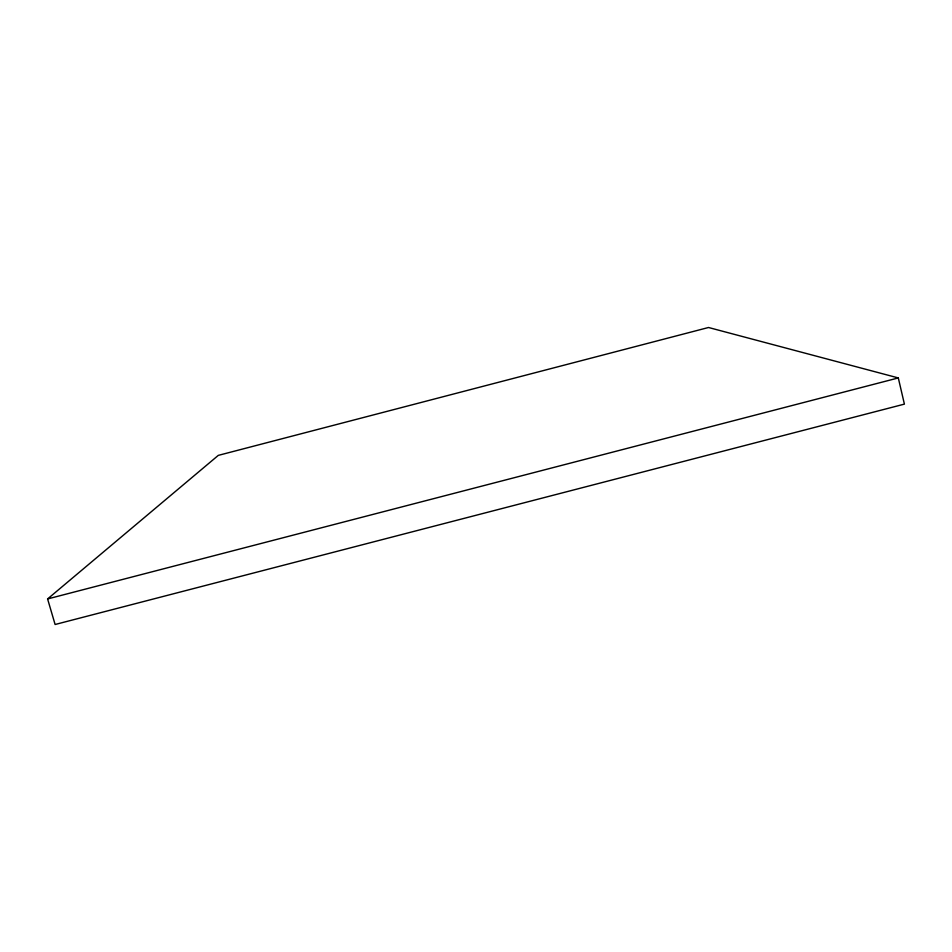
<?xml version="1.0" encoding="UTF-8"?>
<svg xmlns="http://www.w3.org/2000/svg" width="952" height="952" viewBox="0 0 952 952"><rect width="100%" height="100%" fill="white"/><g stroke="black" fill="none" stroke-linecap="round" stroke-linejoin="round"><path stroke-width="1.43" d="M47.6 598.939L218.305 455.377L708.526 327.5L898.307 377.932L904.4 404.124L55.109 624.5L47.6 598.939L898.307 377.932"/></g></svg>
